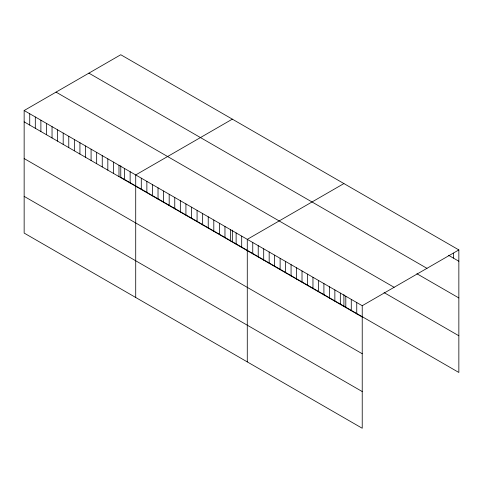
<?xml version="1.0" encoding="UTF-8"?>
<svg xmlns="http://www.w3.org/2000/svg" width="483" height="483" viewBox="0 0 483 483"><rect width="100%" height="100%" fill="white"/><g stroke="black" fill="none" stroke-linecap="round" stroke-linejoin="round"><path stroke-width="0.72" d="M24.15 110.529L362.226 305.709L362.226 428.258L24.15 233.078L24.15 110.529L120.774 54.742L458.85 249.922L458.85 372.471L120.774 177.291L120.774 165.735M232.341 119.15L135.717 174.937L135.717 297.486M343.908 183.564L247.278 239.351L247.278 361.9M362.226 305.709L458.85 249.922M448.514 255.278L458.85 261.249M88.89 73.15L426.966 268.337M416.883 273.722L458.85 297.951M56.034 92.114L394.11 287.3M384.045 292.577L458.85 335.77M24.15 121.849L362.226 317.035M24.15 158.551L362.226 353.737M24.15 196.37L362.226 391.556M453.374 253.134L453.374 258.085M356.75 302.551L356.75 313.872M351.274 299.394L351.274 310.714M345.804 296.23L345.804 307.55M343.908 294.558L343.908 306.113M340.328 293.072L340.328 304.393M334.858 289.909L334.858 301.235M329.382 286.751L329.382 298.071M323.906 283.593L323.906 294.914M318.436 280.43L318.436 291.75M312.96 277.272L312.96 288.593M307.49 274.109L307.49 285.429M302.014 270.951L302.014 282.271M296.538 267.787L296.538 279.114M291.068 264.63L291.068 275.95M285.592 261.472L285.592 272.792M280.122 258.308L280.122 269.629M274.646 255.151L274.646 266.471M269.17 251.987L269.17 263.313M263.7 248.83L263.7 260.15M258.224 245.666L258.224 256.992M252.754 242.508L252.754 253.829M241.699 236.127L241.699 247.447M236.121 232.909L236.121 244.229M232.341 230.143L232.341 241.699M230.542 229.685L230.542 241.011M224.963 226.467L224.963 237.787M219.385 223.249L219.385 234.569M213.806 220.025L213.806 231.345M208.233 216.807L208.233 228.127M202.655 213.583L202.655 224.909M197.076 210.365L197.076 221.685M191.497 207.141L191.497 218.467M185.919 203.923L185.919 215.243M180.34 200.705L180.34 212.025M174.761 197.481L174.761 208.801M169.183 194.263L169.183 205.583M163.604 191.039L163.604 202.365M158.026 187.821L158.026 199.141M152.447 184.597L152.447 195.923M146.868 181.379L146.868 192.699M141.29 178.161L141.29 189.481M130.138 171.719L130.138 183.039M124.56 168.495L124.56 179.821M118.981 165.277L118.981 176.597M113.402 162.053L113.402 173.379M107.824 158.835L107.824 170.155M102.245 155.617L102.245 166.937M96.666 152.393L96.666 163.713M91.088 149.175L91.088 160.495M85.509 145.951L85.509 157.277M79.93 142.733L79.93 154.053M74.352 139.515L74.352 150.835M68.773 136.291L68.773 147.611M63.195 133.073L63.195 144.393M57.622 129.849L57.622 141.169M52.043 126.631L52.043 137.951M46.465 123.407L46.465 134.733M40.886 120.189L40.886 131.509M35.307 116.971L35.307 128.291M29.729 113.747L29.729 125.067"/></g></svg>
